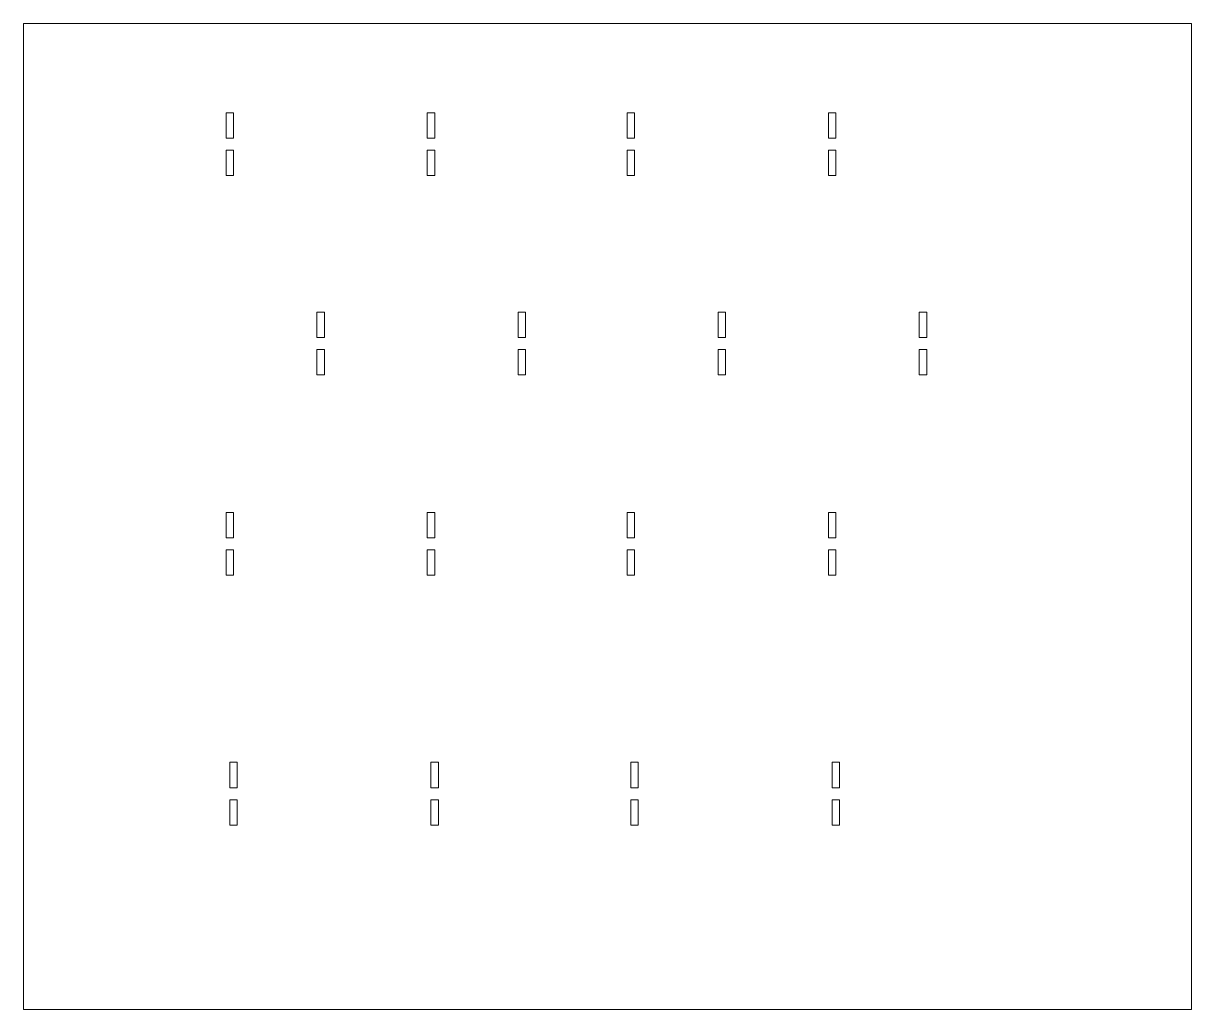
# Model space of a CAD drawing. Header units: millimetres. Extents: x 0 to 322, y 0 to 272.
import ezdxf

# ---------------------------------------------------------------- set-up
doc = ezdxf.new("R2010")
doc.units = ezdxf.units.MM
doc.layers.add('CUT', color=7, linetype='CONTINUOUS')

msp = doc.modelspace()

# ---------------------------------------------------------------- linework, layer by layer
at = {"layer": 'CUT', "color": 7, "linetype": 'CONTINUOUS', "lineweight": 0}
for p, q in [((0, 0), (0, 272.11)), ((0, 272.11), (322.12, 272.11)), ((322.12, 272.11), (322.12, 0)), ((322.12, 0), (0, 0))]:
    msp.add_line(p, q, dxfattribs=at)
for points in [[(57.96, 240.41), (55.9, 240.41), (55.9, 247.41), (57.96, 247.41), (57.96, 240.41)], [(113.44, 240.41), (111.38, 240.41), (111.38, 247.41), (113.44, 247.41), (113.44, 240.41)], [(168.55, 240.41), (166.49, 240.41), (166.49, 247.41), (168.55, 247.41), (168.55, 240.41)], [(224.03, 240.41), (221.97, 240.41), (221.97, 247.41), (224.03, 247.41), (224.03, 240.41)], [(57.96, 230.1), (55.9, 230.1), (55.9, 237.1), (57.96, 237.1), (57.96, 230.1)], [(113.44, 230.1), (111.38, 230.1), (111.38, 237.1), (113.44, 237.1), (113.44, 230.1)], [(168.55, 230.1), (166.49, 230.1), (166.49, 237.1), (168.55, 237.1), (168.55, 230.1)], [(224.03, 230.1), (221.97, 230.1), (221.97, 237.1), (224.03, 237.1), (224.03, 230.1)], [(83, 185.44), (80.94, 185.44), (80.94, 192.44), (83, 192.44), (83, 185.44)], [(138.48, 185.44), (136.42, 185.44), (136.42, 192.44), (138.48, 192.44), (138.48, 185.44)], [(193.6, 185.44), (191.54, 185.44), (191.54, 192.44), (193.6, 192.44), (193.6, 185.44)], [(249.08, 185.44), (247.02, 185.44), (247.02, 192.44), (249.08, 192.44), (249.08, 185.44)], [(83, 175.13), (80.94, 175.13), (80.94, 182.13), (83, 182.13), (83, 175.13)], [(138.48, 175.13), (136.42, 175.13), (136.42, 182.13), (138.48, 182.13), (138.48, 175.13)], [(193.6, 175.13), (191.54, 175.13), (191.54, 182.13), (193.6, 182.13), (193.6, 175.13)], [(249.08, 175.13), (247.02, 175.13), (247.02, 182.13), (249.08, 182.13), (249.08, 175.13)], [(57.96, 130.17), (55.9, 130.17), (55.9, 137.17), (57.96, 137.17), (57.96, 130.17)], [(113.44, 130.17), (111.38, 130.17), (111.38, 137.17), (113.44, 137.17), (113.44, 130.17)], [(168.55, 130.17), (166.49, 130.17), (166.49, 137.17), (168.55, 137.17), (168.55, 130.17)], [(224.03, 130.17), (221.97, 130.17), (221.97, 137.17), (224.03, 137.17), (224.03, 130.17)], [(57.96, 119.87), (55.9, 119.87), (55.9, 126.87), (57.96, 126.87), (57.96, 119.87)], [(113.44, 119.87), (111.38, 119.87), (111.38, 126.87), (113.44, 126.87), (113.44, 119.87)], [(168.55, 119.87), (166.49, 119.87), (166.49, 126.87), (168.55, 126.87), (168.55, 119.87)], [(224.03, 119.87), (221.97, 119.87), (221.97, 126.87), (224.03, 126.87), (224.03, 119.87)], [(58.96, 61.24), (56.9, 61.24), (56.9, 68.24), (58.96, 68.24), (58.96, 61.24)], [(114.44, 61.24), (112.38, 61.24), (112.38, 68.24), (114.44, 68.24), (114.44, 61.24)], [(169.56, 61.24), (167.5, 61.24), (167.5, 68.24), (169.56, 68.24), (169.56, 61.24)], [(225.04, 61.24), (222.98, 61.24), (222.98, 68.24), (225.04, 68.24), (225.04, 61.24)], [(58.96, 50.93), (56.9, 50.93), (56.9, 57.93), (58.96, 57.93), (58.96, 50.93)], [(114.44, 50.93), (112.38, 50.93), (112.38, 57.93), (114.44, 57.93), (114.44, 50.93)], [(169.56, 50.93), (167.5, 50.93), (167.5, 57.93), (169.56, 57.93), (169.56, 50.93)], [(225.04, 50.93), (222.98, 50.93), (222.98, 57.93), (225.04, 57.93), (225.04, 50.93)]]:
    msp.add_lwpolyline(points, dxfattribs=at)

doc.saveas('drawing.dxf')
